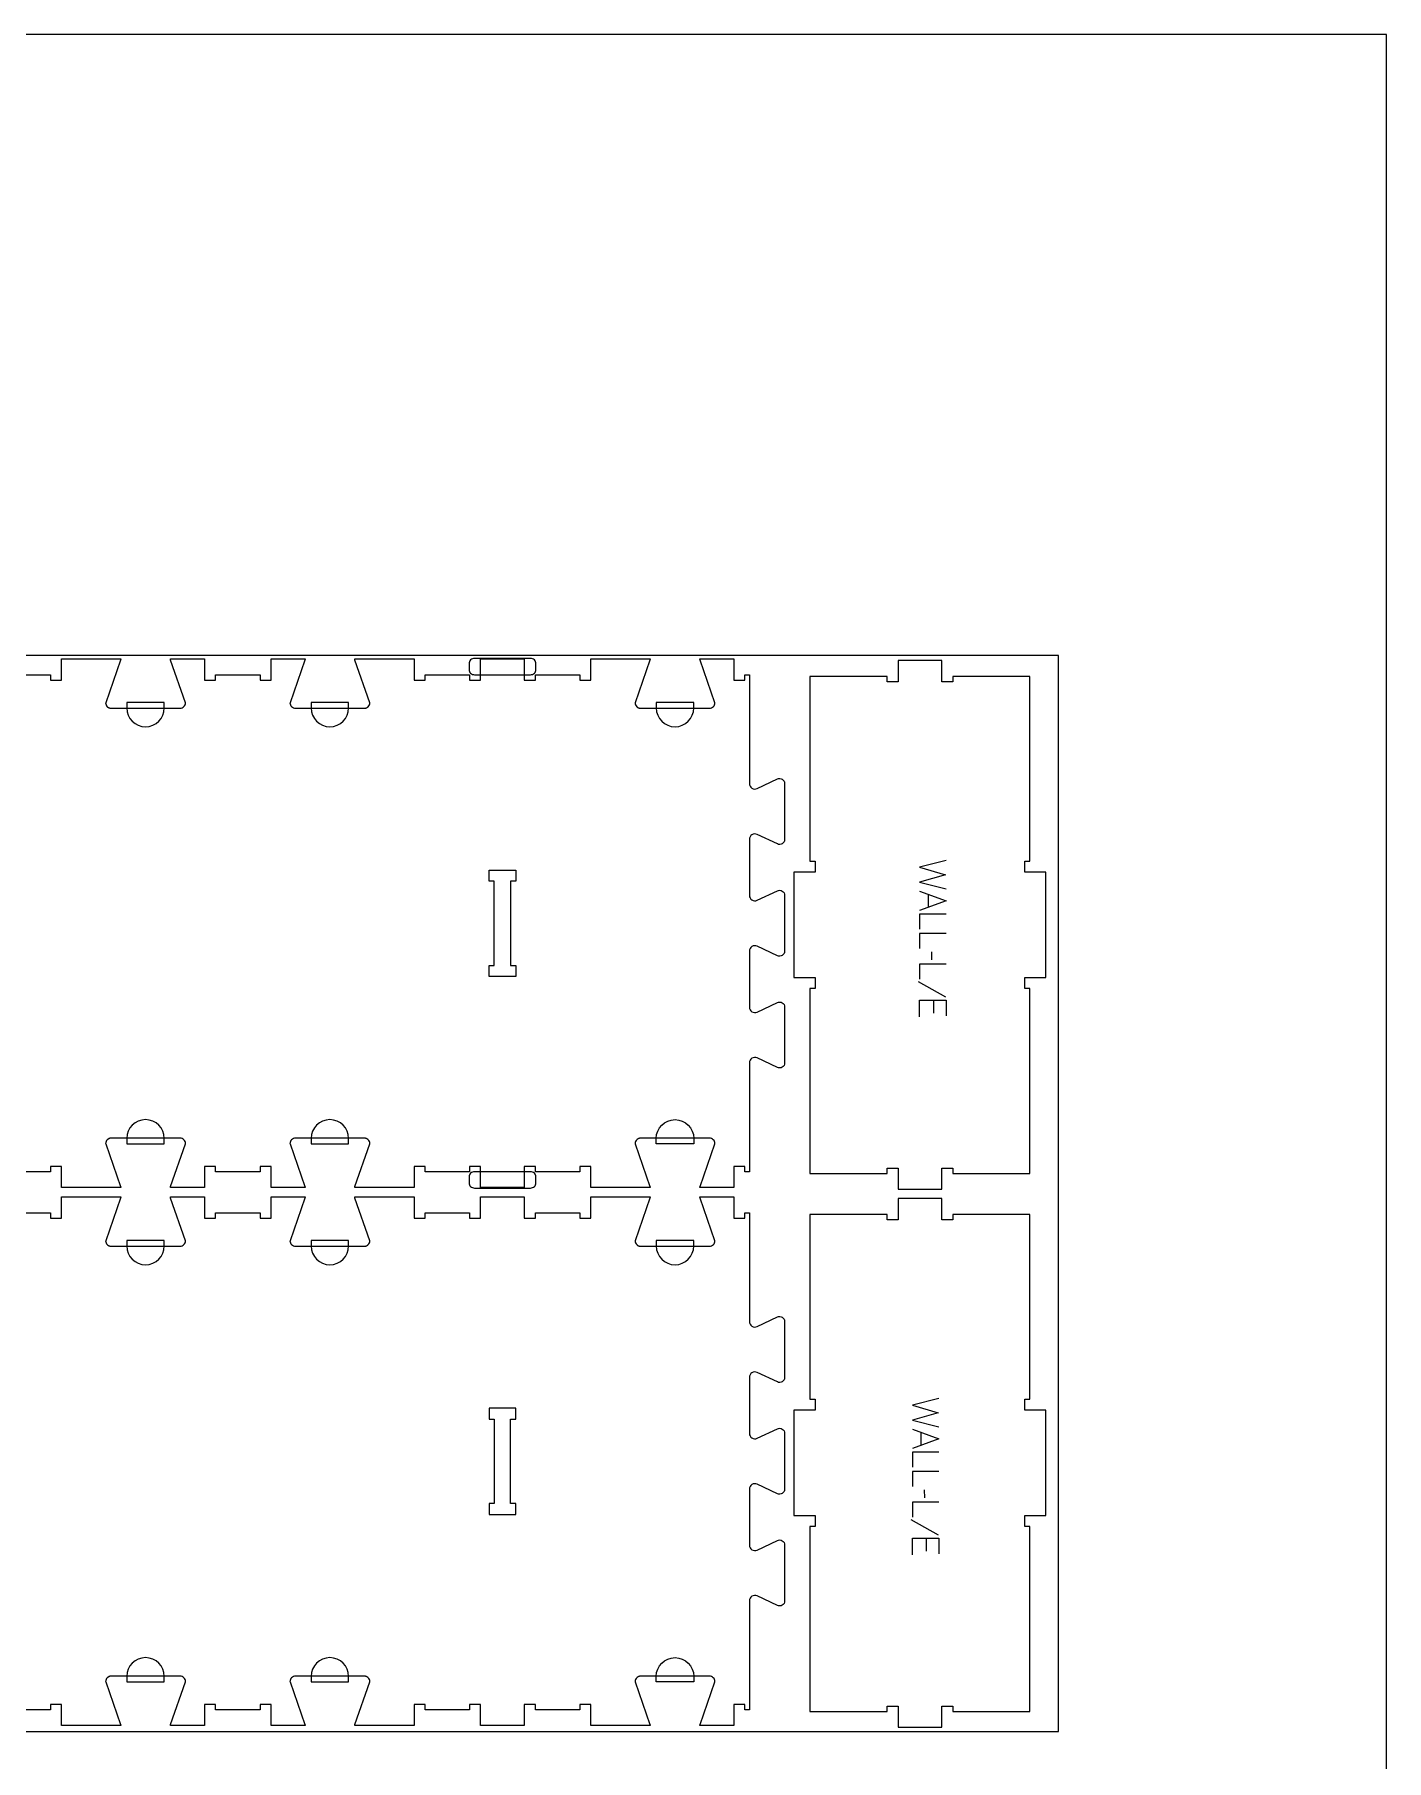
# Model space of a CAD drawing. Extents: x -34195 to -31012, y -10461 to -4867.
# Drawn here: x -32544 to -31012, y -6824 to -4867 of the extents above; entities that cross this region are included whole.
import ezdxf

# ---------------------------------------------------------------- set-up
doc = ezdxf.new("R2010")
doc.units = 0
for name, color, linetype in [('0_SHEET_SPRUCEPLY_2440X122', 1, 'CONTINUOUS'), ('1_ANYTOOL_1MMDEEP_LABELS_S', 2, 'CONTINUOUS'), ('3_ANYTOOL_CUTTHROUGH_INSID', 4, 'CONTINUOUS'), ('4_ANYTOOL_CUTTHROUGH_OUTSI', 5, 'CONTINUOUS'), ('5_ANYTOOL_HALF_MILL_9MM_IN', 3, 'CONTINUOUS'), ('DONOTCUT', 18, 'CONTINUOUS')]:
    doc.layers.add(name, color=color, linetype=linetype)

msp = doc.modelspace()

# ---------------------------------------------------------------- linework, layer by layer
at = {"layer": '0_SHEET_SPRUCEPLY_2440X122'}
msp.add_lwpolyline([(-33823.6, -5571.2), (-33823.6, -6791.2), (-31383.6, -6791.2), (-31383.6, -5571.2)], close=True, dxfattribs=at)
at = {"layer": '1_ANYTOOL_1MMDEEP_LABELS_S'}
for points in [[(-31510.9, -5803.7), (-31540.9, -5811.4), (-31511.8, -5819.9), (-31540.9, -5828.3), (-31510.9, -5835.8)], [(-31540.9, -5838.4), (-31510.9, -5849.3), (-31540.9, -5860.4)], [(-31531.3, -5841.9), (-31531.3, -5856.8)], [(-31510.9, -5864.6), (-31540.9, -5864.6), (-31540.9, -5881.7)], [(-31510.9, -5886.5), (-31540.9, -5886.5), (-31540.9, -5903.6)], [(-31527, -5916.2), (-31527.1, -5907.4)], [(-31510.9, -5921.3), (-31540.9, -5921.3), (-31540.9, -5938.4)], [(-31511.4, -5958.6), (-31542.1, -5941.4)], [(-31540.9, -5981), (-31540.9, -5962), (-31510.9, -5962), (-31510.9, -5979.8)], [(-31524.8, -5976.7), (-31524.8, -5962)], [(-31519.1, -6413.7), (-31549.1, -6421.4), (-31520, -6429.9), (-31549.1, -6438.3), (-31519.1, -6445.8)], [(-31549.1, -6448.4), (-31519.1, -6459.3), (-31549.1, -6470.4)], [(-31539.6, -6451.9), (-31539.6, -6466.8)], [(-31519.1, -6474.6), (-31549.1, -6474.6), (-31549.1, -6491.7)], [(-31519.1, -6496.5), (-31549.1, -6496.5), (-31549.1, -6513.6)], [(-31519.1, -6531.3), (-31549.1, -6531.3), (-31549.1, -6548.4)], [(-31535.2, -6526.2), (-31535.3, -6517.4)], [(-31519.6, -6568.6), (-31550.4, -6551.4)], [(-31549.1, -6591), (-31549.1, -6572), (-31519.1, -6572), (-31519.1, -6589.8)], [(-31533, -6586.7), (-31533, -6572)]]:
    msp.add_lwpolyline(points, dxfattribs=at)
at = {"layer": '3_ANYTOOL_CUTTHROUGH_INSID', "color": 4}
for points in [[(-32028.7, -5814.6), (-31998.4, -5814.6), (-31998.4, -5827.1), (-32004.4, -5827.1), (-32004.4, -5922.6), (-31998.4, -5922.6), (-31998.4, -5935.1), (-32028.9, -5935.1), (-32028.9, -5922.6), (-32022.9, -5922.6), (-32022.9, -5827.1), (-32028.9, -5827.1), (-32028.9, -5814.6)], [(-32028.7, -6545.1), (-31998.4, -6545.1), (-31998.4, -6532.6), (-32004.4, -6532.6), (-32004.4, -6437.1), (-31998.4, -6437.1), (-31998.4, -6424.6), (-32028.9, -6424.6), (-32028.9, -6437.1), (-32022.9, -6437.1), (-32022.9, -6532.6), (-32028.9, -6532.6), (-32028.9, -6545.1)]]:
    msp.add_lwpolyline(points, close=True, dxfattribs=at)
at = {"layer": '4_ANYTOOL_CUTTHROUGH_OUTSI', "color": 5}
for points in [[(-32576.4, -5593.1), (-32525.9, -5593.1), (-32525.9, -5599.1), (-32513.4, -5599.1), (-32513.4, -5575.1), (-32446.2, -5575.1), (-32446.2, -5575.1, -0.061485), (-32446.5, -5576.5), (-32463.3, -5624.8), (-32463.4, -5624.8), (-32463.4, -5624.8), (-32463.4, -5624.8, 0.198912), (-32461.5, -5629.3), (-32461.4, -5629.4), (-32461.3, -5629.5), (-32461.2, -5629.6), (-32461.1, -5629.7), (-32461, -5629.8), (-32460.8, -5629.9), (-32460.7, -5630), (-32460.6, -5630), (-32460.5, -5630.1), (-32460.3, -5630.2), (-32460.2, -5630.3), (-32460.1, -5630.4), (-32459.9, -5630.4), (-32459.8, -5630.5), (-32459.6, -5630.6), (-32459.5, -5630.6), (-32459.4, -5630.7), (-32459.2, -5630.7), (-32459.1, -5630.8), (-32458.9, -5630.8), (-32458.8, -5630.9), (-32458.6, -5630.9), (-32458.5, -5630.9), (-32458.3, -5631), (-32458.2, -5631), (-32458, -5631), (-32457.9, -5631.1), (-32457.7, -5631.1), (-32457.6, -5631.1), (-32457.4, -5631.1), (-32457.3, -5631.1), (-32457.1, -5631.1), (-32379.1, -5631.1, 0.414214), (-32372.9, -5624.8), (-32372.9, -5624.8), (-32372.9, -5624.8), (-32389.8, -5576.5), (-32389.8, -5576.5, -0.061485), (-32390, -5575.1), (-32351.4, -5575.1), (-32351.4, -5599.1), (-32338.9, -5599.1), (-32338.9, -5593.1), (-32288.4, -5593.1), (-32288.4, -5599.1), (-32275.9, -5599.1), (-32275.9, -5575.1), (-32237.3, -5575.1), (-32237.3, -5575.1, -0.061485), (-32237.5, -5576.5), (-32254.4, -5624.8), (-32254.5, -5624.8), (-32254.5, -5624.8), (-32254.5, -5624.8, 0.414214), (-32248.2, -5631.1), (-32170.2, -5631.1), (-32170.1, -5631.1), (-32169.9, -5631.1), (-32169.8, -5631.1), (-32169.6, -5631.1), (-32169.5, -5631.1), (-32169.3, -5631), (-32169.2, -5631), (-32169, -5631), (-32168.8, -5630.9), (-32168.7, -5630.9), (-32168.5, -5630.9), (-32168.4, -5630.8), (-32168.3, -5630.8), (-32168.1, -5630.7), (-32168, -5630.7), (-32167.8, -5630.6), (-32167.7, -5630.6), (-32167.5, -5630.5), (-32167.4, -5630.4), (-32167.3, -5630.4), (-32167.1, -5630.3), (-32167, -5630.2), (-32166.9, -5630.1), (-32166.7, -5630), (-32166.6, -5630), (-32166.5, -5629.9), (-32166.4, -5629.8), (-32166.2, -5629.7), (-32166.1, -5629.6), (-32166, -5629.5), (-32165.9, -5629.4), (-32165.8, -5629.3, 0.198912), (-32164, -5624.8), (-32164, -5624.8), (-32164, -5624.8), (-32180.9, -5576.5), (-32180.9, -5576.5, -0.061485), (-32181.1, -5575.1), (-32113.9, -5575.1), (-32113.9, -5599.1), (-32101.4, -5599.1), (-32101.4, -5593.1), (-32050.9, -5593.1), (-32050.9, -5599.1), (-32038.4, -5599.1), (-32038.4, -5575.1), (-31988.9, -5575.1), (-31988.9, -5599.1), (-31976.4, -5599.1), (-31976.4, -5593.1), (-31925.9, -5593.1), (-31925.9, -5599.1), (-31913.4, -5599.1), (-31913.4, -5575.1), (-31846.2, -5575.1), (-31846.2, -5575.1, -0.061485), (-31846.5, -5576.5), (-31863.3, -5624.8), (-31863.4, -5624.8), (-31863.4, -5624.8), (-31863.4, -5624.8, 0.198912), (-31861.5, -5629.3), (-31861.4, -5629.4), (-31861.3, -5629.5), (-31861.2, -5629.6), (-31861.1, -5629.7), (-31861, -5629.8), (-31860.8, -5629.9), (-31860.7, -5630), (-31860.6, -5630), (-31860.5, -5630.1), (-31860.3, -5630.2), (-31860.2, -5630.3), (-31860.1, -5630.4), (-31859.9, -5630.4), (-31859.8, -5630.5), (-31859.6, -5630.6), (-31859.5, -5630.6), (-31859.4, -5630.7), (-31859.2, -5630.7), (-31859.1, -5630.8), (-31858.9, -5630.8), (-31858.8, -5630.9), (-31858.6, -5630.9), (-31858.5, -5630.9), (-31858.3, -5631), (-31858.2, -5631), (-31858, -5631), (-31857.9, -5631.1), (-31857.7, -5631.1), (-31857.6, -5631.1), (-31857.4, -5631.1), (-31857.3, -5631.1), (-31857.1, -5631.1), (-31779.1, -5631.1, 0.414214), (-31772.9, -5624.8), (-31772.9, -5624.8), (-31772.9, -5624.8), (-31789.8, -5576.5), (-31789.8, -5576.5, -0.061485), (-31790, -5575.1), (-31751.4, -5575.1), (-31751.4, -5599.1), (-31738.9, -5599.1), (-31738.9, -5593.1), (-31733.9, -5593.1), (-31733.9, -5716.5), (-31733.9, -5716.5, 0.551268), (-31725, -5722.1), (-31702.1, -5711.3, -0.551268), (-31693.9, -5716.5), (-31693.9, -5779.8, -0.551268), (-31702.1, -5785), (-31725, -5774.2, 0.551268), (-31733.9, -5779.8), (-31733.9, -5843.2, 0.257375), (-31731, -5848.5, 0.257375), (-31725, -5848.8), (-31702.1, -5838, -0.551268), (-31693.9, -5843.2), (-31693.9, -5906.5, -0.551268), (-31702.1, -5911.7), (-31725, -5900.9, 0.551268), (-31733.9, -5906.5), (-31733.9, -5969.9, 0.551268), (-31725, -5975.5), (-31702.1, -5964.7, -0.551268), (-31693.9, -5969.9), (-31693.9, -6033.2, -0.551268), (-31702.1, -6038.4), (-31725, -6027.6, 0.551268), (-31733.9, -6033.2), (-31733.9, -6156.6), (-31738.9, -6156.6), (-31738.9, -6150.6), (-31751.4, -6150.6), (-31751.4, -6174.6), (-31790, -6174.6), (-31790, -6174.6, -0.061485), (-31789.8, -6173.2), (-31772.9, -6124.9), (-31772.9, -6124.9), (-31772.9, -6124.8), (-31772.9, -6124.8, 0.414214), (-31779.1, -6118.6), (-31857.1, -6118.6), (-31857.3, -6118.6), (-31857.4, -6118.6), (-31857.6, -6118.6), (-31857.7, -6118.6), (-31857.9, -6118.6), (-31858, -6118.7), (-31858.2, -6118.7), (-31858.3, -6118.7), (-31858.5, -6118.7), (-31858.6, -6118.8), (-31858.8, -6118.8), (-31858.9, -6118.9), (-31859.1, -6118.9), (-31859.2, -6119), (-31859.4, -6119), (-31859.5, -6119.1), (-31859.6, -6119.1), (-31859.8, -6119.2), (-31859.9, -6119.3), (-31860.1, -6119.3), (-31860.2, -6119.4), (-31860.3, -6119.5), (-31860.5, -6119.6), (-31860.6, -6119.7), (-31860.7, -6119.7), (-31860.8, -6119.8), (-31861, -6119.9), (-31861.1, -6120), (-31861.2, -6120.1), (-31861.3, -6120.2), (-31861.4, -6120.3), (-31861.5, -6120.4, 0.198912), (-31863.4, -6124.8), (-31863.4, -6124.9), (-31863.3, -6124.9), (-31846.5, -6173.2), (-31846.5, -6173.2, -0.061485), (-31846.2, -6174.6), (-31863.7, -6174.6), (-31913.4, -6174.6), (-31913.4, -6150.6), (-31925.9, -6150.6), (-31925.9, -6156.6), (-31976.4, -6156.6), (-31976.4, -6150.6), (-31988.9, -6150.6), (-31988.9, -6174.6), (-32038.4, -6174.6), (-32038.4, -6150.6), (-32050.9, -6150.6), (-32050.9, -6156.6), (-32101.4, -6156.6), (-32101.4, -6150.6), (-32113.9, -6150.6), (-32113.9, -6174.6), (-32181.1, -6174.6), (-32181.1, -6174.6, -0.061485), (-32180.9, -6173.2), (-32164, -6124.9), (-32164, -6124.9), (-32164, -6124.8), (-32164, -6124.8, 0.198912), (-32165.8, -6120.4), (-32165.9, -6120.3), (-32166, -6120.2), (-32166.1, -6120.1), (-32166.2, -6120), (-32166.4, -6119.9), (-32166.5, -6119.8), (-32166.6, -6119.7), (-32166.7, -6119.7), (-32166.9, -6119.6), (-32167, -6119.5), (-32167.1, -6119.4), (-32167.3, -6119.3), (-32167.4, -6119.3), (-32167.5, -6119.2), (-32167.7, -6119.1), (-32167.8, -6119.1), (-32168, -6119), (-32168.1, -6119), (-32168.3, -6118.9), (-32168.4, -6118.9), (-32168.5, -6118.8), (-32168.7, -6118.8), (-32168.8, -6118.7), (-32169, -6118.7), (-32169.2, -6118.7), (-32169.3, -6118.7), (-32169.5, -6118.6), (-32169.6, -6118.6), (-32169.8, -6118.6), (-32169.9, -6118.6), (-32170.1, -6118.6), (-32170.2, -6118.6), (-32248.2, -6118.6, 0.414214), (-32254.5, -6124.8), (-32254.5, -6124.9), (-32254.4, -6124.9), (-32237.5, -6173.2), (-32237.5, -6173.2, -0.061485), (-32237.3, -6174.6), (-32275.9, -6174.6), (-32275.9, -6150.6), (-32288.4, -6150.6), (-32288.4, -6156.6), (-32338.9, -6156.6), (-32338.9, -6150.6), (-32351.4, -6150.6), (-32351.4, -6174.6), (-32390, -6174.6), (-32390, -6174.6, -0.061485), (-32389.8, -6173.2), (-32372.9, -6124.9), (-32372.9, -6124.9), (-32372.9, -6124.8), (-32372.9, -6124.8, 0.414214), (-32379.1, -6118.6), (-32457.1, -6118.6), (-32457.3, -6118.6), (-32457.4, -6118.6), (-32457.6, -6118.6), (-32457.7, -6118.6), (-32457.9, -6118.6), (-32458, -6118.7), (-32458.2, -6118.7), (-32458.3, -6118.7), (-32458.5, -6118.7), (-32458.6, -6118.8), (-32458.8, -6118.8), (-32458.9, -6118.9), (-32459.1, -6118.9), (-32459.2, -6119), (-32459.4, -6119), (-32459.5, -6119.1), (-32459.6, -6119.1), (-32459.8, -6119.2), (-32459.9, -6119.3), (-32460.1, -6119.3), (-32460.2, -6119.4), (-32460.3, -6119.5), (-32460.5, -6119.6), (-32460.6, -6119.7), (-32460.7, -6119.7), (-32460.8, -6119.8), (-32461, -6119.9), (-32461.1, -6120), (-32461.2, -6120.1), (-32461.3, -6120.2), (-32461.4, -6120.3), (-32461.5, -6120.4, 0.198912), (-32463.4, -6124.8), (-32463.4, -6124.9), (-32463.3, -6124.9), (-32446.5, -6173.2), (-32446.5, -6173.2, -0.061485), (-32446.2, -6174.6), (-32463.7, -6174.6), (-32513.4, -6174.6), (-32513.4, -6150.6), (-32525.9, -6150.6), (-32525.9, -6156.6), (-32576.4, -6156.6)], [(-32576.4, -6203.1), (-32525.9, -6203.1), (-32525.9, -6209.1), (-32513.4, -6209.1), (-32513.4, -6185.1), (-32446.2, -6185.1), (-32446.2, -6185.1, -0.061485), (-32446.5, -6186.5), (-32463.3, -6234.8), (-32463.4, -6234.8), (-32463.4, -6234.8), (-32463.4, -6234.8, 0.198912), (-32461.5, -6239.3), (-32461.4, -6239.4), (-32461.3, -6239.5), (-32461.2, -6239.6), (-32461.1, -6239.7), (-32461, -6239.8), (-32460.8, -6239.9), (-32460.7, -6240), (-32460.6, -6240), (-32460.5, -6240.1), (-32460.3, -6240.2), (-32460.2, -6240.3), (-32460.1, -6240.4), (-32459.9, -6240.4), (-32459.8, -6240.5), (-32459.6, -6240.6), (-32459.5, -6240.6), (-32459.4, -6240.7), (-32459.2, -6240.7), (-32459.1, -6240.8), (-32458.9, -6240.8), (-32458.8, -6240.9), (-32458.6, -6240.9), (-32458.5, -6240.9), (-32458.3, -6241), (-32458.2, -6241), (-32458, -6241), (-32457.9, -6241.1), (-32457.7, -6241.1), (-32457.6, -6241.1), (-32457.4, -6241.1), (-32457.3, -6241.1), (-32457.1, -6241.1), (-32379.1, -6241.1, 0.414214), (-32372.9, -6234.8), (-32372.9, -6234.8), (-32372.9, -6234.8), (-32389.8, -6186.5), (-32389.8, -6186.5, -0.061485), (-32390, -6185.1), (-32351.4, -6185.1), (-32351.4, -6209.1), (-32338.9, -6209.1), (-32338.9, -6203.1), (-32288.4, -6203.1), (-32288.4, -6209.1), (-32275.9, -6209.1), (-32275.9, -6185.1), (-32237.3, -6185.1), (-32237.3, -6185.1, -0.061485), (-32237.5, -6186.5), (-32254.4, -6234.8), (-32254.5, -6234.8), (-32254.5, -6234.8), (-32254.5, -6234.8, 0.414214), (-32248.2, -6241.1), (-32170.2, -6241.1), (-32170.1, -6241.1), (-32169.9, -6241.1), (-32169.8, -6241.1), (-32169.6, -6241.1), (-32169.5, -6241.1), (-32169.3, -6241), (-32169.2, -6241), (-32169, -6241), (-32168.8, -6240.9), (-32168.7, -6240.9), (-32168.5, -6240.9), (-32168.4, -6240.8), (-32168.3, -6240.8), (-32168.1, -6240.7), (-32168, -6240.7), (-32167.8, -6240.6), (-32167.7, -6240.6), (-32167.5, -6240.5), (-32167.4, -6240.4), (-32167.3, -6240.4), (-32167.1, -6240.3), (-32167, -6240.2), (-32166.9, -6240.1), (-32166.7, -6240), (-32166.6, -6240), (-32166.5, -6239.9), (-32166.4, -6239.8), (-32166.2, -6239.7), (-32166.1, -6239.6), (-32166, -6239.5), (-32165.9, -6239.4), (-32165.8, -6239.3, 0.198912), (-32164, -6234.8), (-32164, -6234.8), (-32164, -6234.8), (-32180.9, -6186.5), (-32180.9, -6186.5, -0.061485), (-32181.1, -6185.1), (-32113.9, -6185.1), (-32113.9, -6209.1), (-32101.4, -6209.1), (-32101.4, -6203.1), (-32050.9, -6203.1), (-32050.9, -6209.1), (-32038.4, -6209.1), (-32038.4, -6185.1), (-31988.9, -6185.1), (-31988.9, -6209.1), (-31976.4, -6209.1), (-31976.4, -6203.1), (-31925.9, -6203.1), (-31925.9, -6209.1), (-31913.4, -6209.1), (-31913.4, -6185.1), (-31846.2, -6185.1), (-31846.2, -6185.1, -0.061485), (-31846.5, -6186.5), (-31863.3, -6234.8), (-31863.4, -6234.8), (-31863.4, -6234.8), (-31863.4, -6234.8, 0.198912), (-31861.5, -6239.3), (-31861.4, -6239.4), (-31861.3, -6239.5), (-31861.2, -6239.6), (-31861.1, -6239.7), (-31861, -6239.8), (-31860.8, -6239.9), (-31860.7, -6240), (-31860.6, -6240), (-31860.5, -6240.1), (-31860.3, -6240.2), (-31860.2, -6240.3), (-31860.1, -6240.4), (-31859.9, -6240.4), (-31859.8, -6240.5), (-31859.6, -6240.6), (-31859.5, -6240.6), (-31859.4, -6240.7), (-31859.2, -6240.7), (-31859.1, -6240.8), (-31858.9, -6240.8), (-31858.8, -6240.9), (-31858.6, -6240.9), (-31858.5, -6240.9), (-31858.3, -6241), (-31858.2, -6241), (-31858, -6241), (-31857.9, -6241.1), (-31857.7, -6241.1), (-31857.6, -6241.1), (-31857.4, -6241.1), (-31857.3, -6241.1), (-31857.1, -6241.1), (-31779.1, -6241.1, 0.414214), (-31772.9, -6234.8), (-31772.9, -6234.8), (-31772.9, -6234.8), (-31789.8, -6186.5), (-31789.8, -6186.5, -0.061485), (-31790, -6185.1), (-31751.4, -6185.1), (-31751.4, -6209.1), (-31738.9, -6209.1), (-31738.9, -6203.1), (-31733.9, -6203.1), (-31733.9, -6326.5), (-31733.9, -6326.5, 0.551268), (-31725, -6332.1), (-31702.1, -6321.3, -0.551268), (-31693.9, -6326.5), (-31693.9, -6389.8, -0.551268), (-31702.1, -6395), (-31725, -6384.2, 0.551268), (-31733.9, -6389.8), (-31733.9, -6453.2, 0.257375), (-31731, -6458.5, 0.257375), (-31725, -6458.8), (-31702.1, -6448, -0.551268), (-31693.9, -6453.2), (-31693.9, -6516.5, -0.551268), (-31702.1, -6521.7), (-31725, -6510.9, 0.551268), (-31733.9, -6516.5), (-31733.9, -6579.9, 0.551268), (-31725, -6585.5), (-31702.1, -6574.7, -0.551268), (-31693.9, -6579.9), (-31693.9, -6643.2, -0.551268), (-31702.1, -6648.4), (-31725, -6637.6, 0.551268), (-31733.9, -6643.2), (-31733.9, -6766.6), (-31738.9, -6766.6), (-31738.9, -6760.6), (-31751.4, -6760.6), (-31751.4, -6784.6), (-31790, -6784.6), (-31790, -6784.6, -0.061485), (-31789.8, -6783.2), (-31772.9, -6734.9), (-31772.9, -6734.9), (-31772.9, -6734.8), (-31772.9, -6734.8, 0.414214), (-31779.1, -6728.6), (-31857.1, -6728.6), (-31857.3, -6728.6), (-31857.4, -6728.6), (-31857.6, -6728.6), (-31857.7, -6728.6), (-31857.9, -6728.6), (-31858, -6728.7), (-31858.2, -6728.7), (-31858.3, -6728.7), (-31858.5, -6728.7), (-31858.6, -6728.8), (-31858.8, -6728.8), (-31858.9, -6728.9), (-31859.1, -6728.9), (-31859.2, -6729), (-31859.4, -6729), (-31859.5, -6729.1), (-31859.6, -6729.1), (-31859.8, -6729.2), (-31859.9, -6729.3), (-31860.1, -6729.3), (-31860.2, -6729.4), (-31860.3, -6729.5), (-31860.5, -6729.6), (-31860.6, -6729.7), (-31860.7, -6729.7), (-31860.8, -6729.8), (-31861, -6729.9), (-31861.1, -6730), (-31861.2, -6730.1), (-31861.3, -6730.2), (-31861.4, -6730.3), (-31861.5, -6730.4, 0.198912), (-31863.4, -6734.8), (-31863.4, -6734.9), (-31863.3, -6734.9), (-31846.5, -6783.2), (-31846.5, -6783.2, -0.061485), (-31846.2, -6784.6), (-31863.7, -6784.6), (-31913.4, -6784.6), (-31913.4, -6760.6), (-31925.9, -6760.6), (-31925.9, -6766.6), (-31976.4, -6766.6), (-31976.4, -6760.6), (-31988.9, -6760.6), (-31988.9, -6784.6), (-32038.4, -6784.6), (-32038.4, -6760.6), (-32050.9, -6760.6), (-32050.9, -6766.6), (-32101.4, -6766.6), (-32101.4, -6760.6), (-32113.9, -6760.6), (-32113.9, -6784.6), (-32163.7, -6784.6), (-32181.1, -6784.6), (-32181.1, -6784.6, -0.061485), (-32180.9, -6783.2), (-32164, -6734.9), (-32164, -6734.9), (-32164, -6734.8), (-32164, -6734.8, 0.198912), (-32165.8, -6730.4), (-32165.9, -6730.3), (-32166, -6730.2), (-32166.1, -6730.1), (-32166.2, -6730), (-32166.4, -6729.9), (-32166.5, -6729.8), (-32166.6, -6729.7), (-32166.7, -6729.7), (-32166.9, -6729.6), (-32167, -6729.5), (-32167.1, -6729.4), (-32167.3, -6729.3), (-32167.4, -6729.3), (-32167.5, -6729.2), (-32167.7, -6729.1), (-32167.8, -6729.1), (-32168, -6729), (-32168.1, -6729), (-32168.3, -6728.9), (-32168.4, -6728.9), (-32168.5, -6728.8), (-32168.7, -6728.8), (-32168.8, -6728.7), (-32169, -6728.7), (-32169.2, -6728.7), (-32169.3, -6728.7), (-32169.5, -6728.6), (-32169.6, -6728.6), (-32169.8, -6728.6), (-32169.9, -6728.6), (-32170.1, -6728.6), (-32170.2, -6728.6), (-32248.2, -6728.6, 0.414214), (-32254.5, -6734.8), (-32254.5, -6734.9), (-32254.4, -6734.9), (-32237.5, -6783.2), (-32237.5, -6783.2, -0.061485), (-32237.3, -6784.6), (-32275.9, -6784.6), (-32275.9, -6760.6), (-32288.4, -6760.6), (-32288.4, -6766.6), (-32338.9, -6766.6), (-32338.9, -6760.6), (-32351.4, -6760.6), (-32351.4, -6784.6), (-32390, -6784.6), (-32390, -6784.6, -0.061485), (-32389.8, -6783.2), (-32372.9, -6734.9), (-32372.9, -6734.9), (-32372.9, -6734.8), (-32372.9, -6734.8, 0.414214), (-32379.1, -6728.6), (-32457.1, -6728.6), (-32457.3, -6728.6), (-32457.4, -6728.6), (-32457.6, -6728.6), (-32457.7, -6728.6), (-32457.9, -6728.6), (-32458, -6728.7), (-32458.2, -6728.7), (-32458.3, -6728.7), (-32458.5, -6728.7), (-32458.6, -6728.8), (-32458.8, -6728.8), (-32458.9, -6728.9), (-32459.1, -6728.9), (-32459.2, -6729), (-32459.4, -6729), (-32459.5, -6729.1), (-32459.6, -6729.1), (-32459.8, -6729.2), (-32459.9, -6729.3), (-32460.1, -6729.3), (-32460.2, -6729.4), (-32460.3, -6729.5), (-32460.5, -6729.6), (-32460.6, -6729.7), (-32460.7, -6729.7), (-32460.8, -6729.8), (-32461, -6729.9), (-32461.1, -6730), (-32461.2, -6730.1), (-32461.3, -6730.2), (-32461.4, -6730.3), (-32461.5, -6730.4, 0.198912), (-32463.4, -6734.8), (-32463.4, -6734.9), (-32463.3, -6734.9), (-32446.5, -6783.2), (-32446.5, -6783.2, -0.061485), (-32446.2, -6784.6), (-32463.7, -6784.6), (-32513.4, -6784.6), (-32513.4, -6760.6), (-32525.9, -6760.6), (-32525.9, -6766.6), (-32576.4, -6766.6)]]:
    msp.add_lwpolyline(points, format="xyb", dxfattribs=at)
for points in [[(-31415.9, -5804.5), (-31415.9, -5595), (-31503.4, -5595), (-31503.4, -5601), (-31515.9, -5601), (-31515.9, -5577), (-31565.4, -5577), (-31565.4, -5601), (-31577.9, -5601), (-31577.9, -5595), (-31665.4, -5595), (-31665.4, -5804.5), (-31659.4, -5804.5), (-31659.4, -5817), (-31683.4, -5817), (-31683.4, -5936.5), (-31659.4, -5936.5), (-31659.4, -5949), (-31665.4, -5949), (-31665.4, -6158.5), (-31577.9, -6158.5), (-31577.9, -6152.5), (-31565.4, -6152.5), (-31565.4, -6176.5), (-31515.9, -6176.5), (-31515.9, -6152.5), (-31503.4, -6152.5), (-31503.4, -6158.5), (-31415.9, -6158.5), (-31415.9, -5949), (-31421.9, -5949), (-31421.9, -5936.5), (-31397.9, -5936.5), (-31397.9, -5817), (-31421.9, -5817), (-31421.9, -5804.5)], [(-31415.9, -6414.5), (-31415.9, -6205), (-31503.4, -6205), (-31503.4, -6211), (-31515.9, -6211), (-31515.9, -6187), (-31565.4, -6187), (-31565.4, -6211), (-31577.9, -6211), (-31577.9, -6205), (-31665.4, -6205), (-31665.4, -6414.5), (-31659.4, -6414.5), (-31659.4, -6427), (-31683.4, -6427), (-31683.4, -6546.5), (-31659.4, -6546.5), (-31659.4, -6559), (-31665.4, -6559), (-31665.4, -6768.5), (-31577.9, -6768.5), (-31577.9, -6762.5), (-31565.4, -6762.5), (-31565.4, -6786.5), (-31515.9, -6786.5), (-31515.9, -6762.5), (-31503.4, -6762.5), (-31503.4, -6768.5), (-31415.9, -6768.5), (-31415.9, -6559), (-31421.9, -6559), (-31421.9, -6546.5), (-31397.9, -6546.5), (-31397.9, -6427), (-31421.9, -6427), (-31421.9, -6414.5)]]:
    msp.add_lwpolyline(points, close=True, dxfattribs=at)
at = {"layer": '5_ANYTOOL_HALF_MILL_9MM_IN', "color": 3}
for points in [[(-32045.5, -5574.6, 0.414214), (-32051.5, -5580.6), (-32051.5, -5587.1, 0.414214), (-32045.5, -5593.1), (-31981.8, -5593.1, 0.414214), (-31975.8, -5587.1), (-31975.8, -5580.6, 0.414214), (-31981.8, -5574.6)], [(-32439.4, -5630.8, 1), (-32396.9, -5630.8), (-32396.9, -5630.6), (-32396.9, -5624.6), (-32439.4, -5624.6), (-32439.4, -5630.6), (-32439.4, -5630.8)], [(-32230.5, -5630.8, 1), (-32188, -5630.8), (-32188, -5630.6), (-32188, -5624.6), (-32230.5, -5624.6), (-32230.5, -5630.6), (-32230.5, -5630.8)], [(-31839.4, -5630.8, 1), (-31796.9, -5630.8), (-31796.9, -5630.6), (-31796.9, -5624.6), (-31839.4, -5624.6), (-31839.4, -5630.6), (-31839.4, -5630.8)], [(-32396.9, -6118.8, 1), (-32439.4, -6118.8), (-32439.4, -6119.1), (-32439.4, -6125.1), (-32396.9, -6125.1), (-32396.9, -6119.1), (-32396.9, -6118.8)], [(-32188, -6118.8, 1), (-32230.5, -6118.8), (-32230.5, -6119.1), (-32230.5, -6125.1), (-32188, -6125.1), (-32188, -6119.1), (-32188, -6118.8)], [(-31839.4, -6118.8, -1), (-31796.9, -6118.8), (-31796.9, -6119.1), (-31796.9, -6125.1), (-31839.4, -6125.1), (-31839.4, -6119.1), (-31839.4, -6118.8)], [(-32045.5, -6156.6, 0.414214), (-32051.5, -6162.6), (-32051.5, -6169.1, 0.414214), (-32045.5, -6175.1), (-31981.8, -6175.1, 0.414214), (-31975.8, -6169.1), (-31975.8, -6162.6, 0.414214), (-31981.8, -6156.6)], [(-32439.4, -6240.8, 1), (-32396.9, -6240.8), (-32396.9, -6240.6), (-32396.9, -6234.6), (-32439.4, -6234.6), (-32439.4, -6240.6), (-32439.4, -6240.8)], [(-32230.5, -6240.8, 1), (-32188, -6240.8), (-32188, -6240.6), (-32188, -6234.6), (-32230.5, -6234.6), (-32230.5, -6240.6), (-32230.5, -6240.8)], [(-31839.4, -6240.8, 1), (-31796.9, -6240.8), (-31796.9, -6240.6), (-31796.9, -6234.6), (-31839.4, -6234.6), (-31839.4, -6240.6), (-31839.4, -6240.8)], [(-32396.9, -6728.8, 1), (-32439.4, -6728.8), (-32439.4, -6729.1), (-32439.4, -6735.1), (-32396.9, -6735.1), (-32396.9, -6729.1), (-32396.9, -6728.8)], [(-32188, -6728.8, 1), (-32230.5, -6728.8), (-32230.5, -6729.1), (-32230.5, -6735.1), (-32188, -6735.1), (-32188, -6729.1), (-32188, -6728.8)], [(-31839.4, -6728.8, -1), (-31796.9, -6728.8), (-31796.9, -6729.1), (-31796.9, -6735.1), (-31839.4, -6735.1), (-31839.4, -6729.1), (-31839.4, -6728.8)]]:
    msp.add_lwpolyline(points, format="xyb", close=True, dxfattribs=at)
at = {"layer": 'DONOTCUT'}
msp.add_lwpolyline([(-34195.3, -10460.6), (-31011.9, -10460.6), (-31011.9, -4867.2), (-34195.3, -4867.2)], close=True, dxfattribs=at)

doc.saveas('drawing.dxf')
